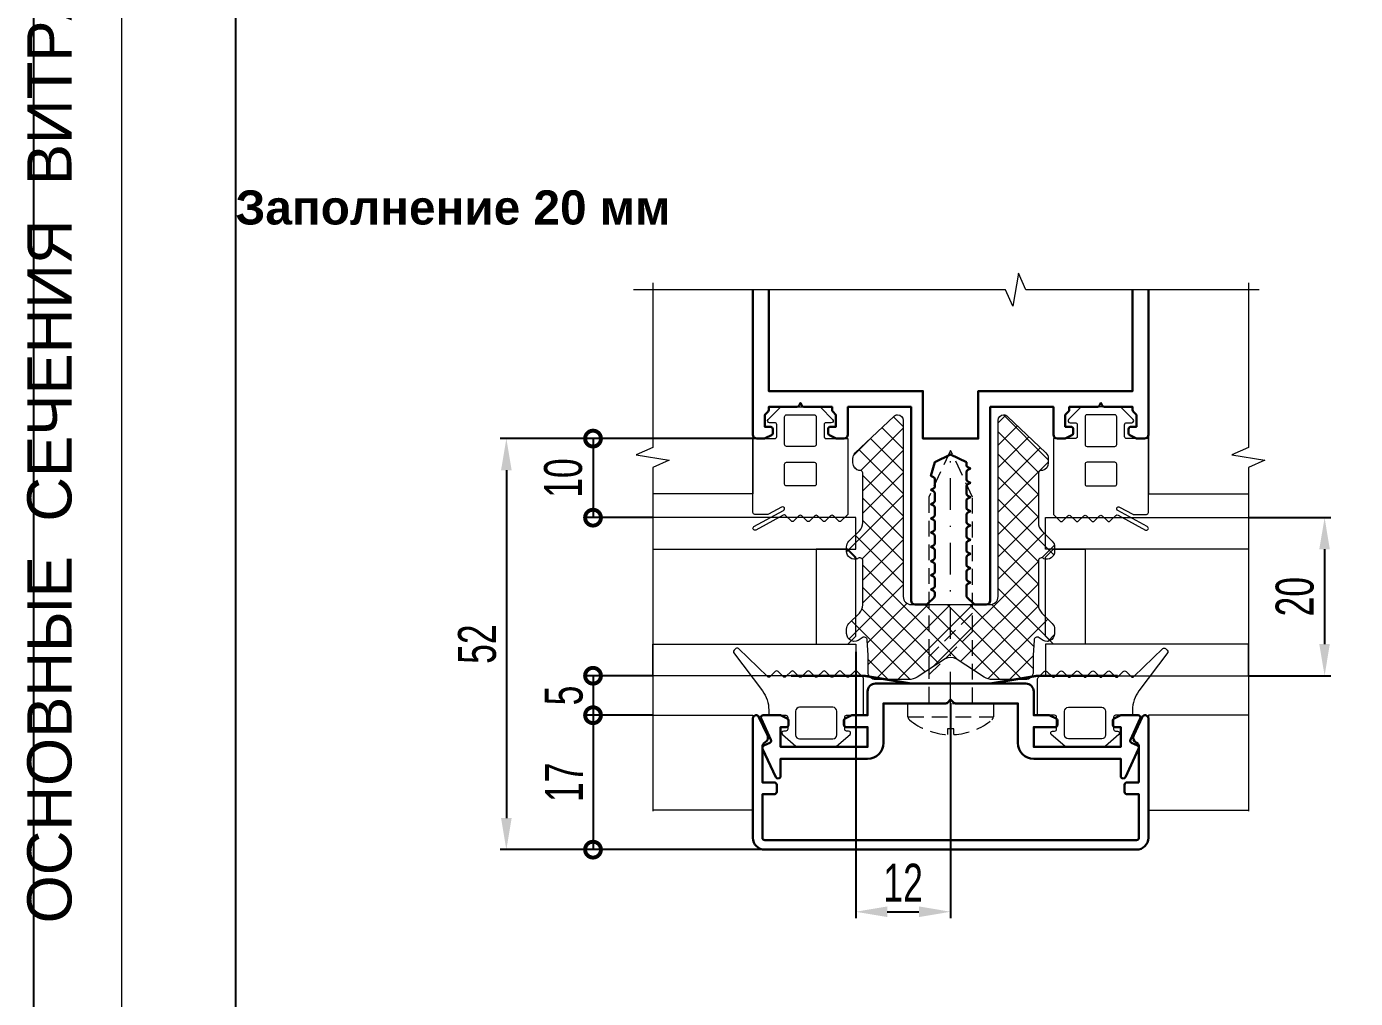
# Model space of a CAD drawing. Extents: x -37 to 8820, y -336 to 478.
# Drawn here: x 3998.5 to 4103.5, y 134.7 to 211.6 of the extents above; entities that cross this region are included whole.
import ezdxf

# ---------------------------------------------------------------- set-up
doc = ezdxf.new("R2010")
doc.units = 0
doc.header["$LTSCALE"] = 5
doc.linetypes.add('DASHDOT', pattern=[1, 0.5, -0.25, 0, -0.25])
doc.linetypes.add('HIDDEN', pattern=[0.375, 0.25, -0.125])
doc.layers.get('0').update_dxf_attribs({"linetype": 'CONTINUOUS', "lineweight": 30})
doc.layers.get('DEFPOINTS').update_dxf_attribs({"linetype": 'CONTINUOUS'})
for name, color, linetype, lineweight in [('1', 6, 'DASHDOT', 13), ('2', 3, 'HIDDEN', 13), ('Dimentions', 5, 'CONTINUOUS', 15), ('Glass', 5, 'CONTINUOUS', 20), ('Герлен', 7, 'CONTINUOUS', 60), ('Зигзаг', 1, 'CONTINUOUS', 15), ('Конструкции', 252, 'CONTINUOUS', 20), ('Текстовый', 7, 'CONTINUOUS', 9), ('Уплотнители', 1, 'CONTINUOUS', 20), ('Штриховка', 1, 'CONTINUOUS', 5)]:
    doc.layers.add(name, color=color, linetype=linetype, lineweight=lineweight)
doc.layers.add('Скрытые', color=14, linetype='CONTINUOUS', plot=False)
doc.styles.add('3', font='RUSS.SHX', dxfattribs={"width": 0.7, "height": 3})
doc.styles.add('Каталожный', font='arial.ttf', dxfattribs={"height": 2.5})
doc.styles.add('Фирм', font='arial.ttf', dxfattribs={"height": 3.5})
doc.dimstyles.new('MX1_6', dxfattribs={"dimtxt": 3, "dimasz": 2.5, "dimexe": 0.5, "dimexo": 0, "dimgap": 0.8, "dimtad": 1, "dimlfac": 1.6, "dimdsep": 46, "dimtxsty": '3', "dimcen": 0, "dimclrd": 256, "dimclre": 256, "dimclrt": 256, "dimaunit": 1, "dimadec": 0, "dimazin": 0, "dimtfac": 1, "dimtmove": 0, "dimatfit": 1, "dimfxl": 1, "dimtvp": 1, "dimtolj": 1, "dimtzin": 0, "dimarcsym": 0})

# ---------------------------------------------------------------- blocks, each defined once
blk = doc.blocks.new('*D407')
at = {"layer": 'DEFPOINTS', "color": 0, "linetype": 'Continuous', "transparency": 16777216}
for p in [(4095.07, 172.73), (4095.07, 160.23), (4101.08, 160.23)]:
    blk.add_point(p, dxfattribs=at)
at = {"layer": 'Dimentions', "linetype": 'Continuous', "lineweight": -2, "transparency": 16777216}
for p, q in [((4095.07, 172.73), (4101.58, 172.73)), ((4101.08, 170.23), (4101.08, 162.73)), ((4095.07, 160.23), (4101.58, 160.23))]:
    blk.add_line(p, q, dxfattribs=at)
at = {"layer": 'Dimentions', "linetype": 'Continuous', "transparency": 16777216}
for points in [[(4100.66, 170.23), (4101.49, 170.23), (4101.08, 172.73)], [(4100.66, 162.73), (4101.49, 162.73), (4101.08, 160.23)]]:
    blk.add_solid(points, dxfattribs=at)
at = {"layer": 'Dimentions', "linetype": 'Continuous', "transparency": 16777216, "insert": (4098.73, 166.48), "char_height": 3, "attachment_point": 5, "rotation": 90, "style": '3'}
blk.add_mtext('\\A1;20', dxfattribs=at)
blk = doc.blocks.new('_DotSmall')
at = {"color": 0, "linetype": 'ByBlock', "const_width": 0.5}
blk.add_lwpolyline([(-0.0625, 0, 1), (0.0625, 0, 1)], format="xyb", close=True, dxfattribs=at)
blk = doc.blocks.new('*D408')
at = {"layer": 'DEFPOINTS', "color": 0, "linetype": 'Continuous', "transparency": 16777216}
for p in [(4047.98, 157.11), (4043.26, 146.48), (4057.66, 146.48)]:
    blk.add_point(p, dxfattribs=at)
at = {"layer": 'Dimentions', "linetype": 'Continuous', "lineweight": -2, "transparency": 16777216}
for p, q in [((4047.98, 157.11), (4042.76, 157.11)), ((4043.26, 157.11), (4043.26, 146.48)), ((4057.66, 146.48), (4042.76, 146.48))]:
    blk.add_line(p, q, dxfattribs=at)
at = {"layer": 'Dimentions', "linetype": 'Continuous', "lineweight": -2, "transparency": 16777216, "xscale": 2.5, "yscale": 2.5, "zscale": 2.5}
for p, rotation in [((4043.26, 157.11), 90), ((4043.26, 146.48), 270)]:
    blk.add_blockref('_DotSmall', p, dxfattribs=dict(at, rotation=rotation))
at = {"layer": 'Dimentions', "linetype": 'Continuous', "transparency": 16777216, "insert": (4040.96, 151.8), "char_height": 3, "attachment_point": 5, "rotation": 90, "style": '3'}
blk.add_mtext('\\A1;17', dxfattribs=at)
blk = doc.blocks.new('*D409')
at = {"layer": 'DEFPOINTS', "color": 0, "linetype": 'Continuous', "transparency": 16777216}
for p in [(4047.98, 160.23), (4043.26, 157.11), (4047.98, 157.11)]:
    blk.add_point(p, dxfattribs=at)
at = {"layer": 'Dimentions', "linetype": 'Continuous', "lineweight": -2, "transparency": 16777216}
for p, q in [((4047.98, 160.23), (4042.76, 160.23)), ((4043.26, 160.23), (4043.26, 157.11)), ((4047.98, 157.11), (4042.76, 157.11))]:
    blk.add_line(p, q, dxfattribs=at)
at = {"layer": 'Dimentions', "linetype": 'Continuous', "lineweight": -2, "transparency": 16777216, "xscale": 2.5, "yscale": 2.5, "zscale": 2.5}
for p, rotation in [((4043.26, 160.23), 90), ((4043.26, 157.11), 270)]:
    blk.add_blockref('_DotSmall', p, dxfattribs=dict(at, rotation=rotation))
at = {"layer": 'Dimentions', "linetype": 'Continuous', "transparency": 16777216, "insert": (4040.96, 158.67), "char_height": 3, "attachment_point": 5, "rotation": 90, "style": '3'}
blk.add_mtext('\\A1;5', dxfattribs=at)
blk = doc.blocks.new('*D410')
at = {"layer": 'DEFPOINTS', "color": 0, "linetype": 'Continuous', "transparency": 16777216}
for p in [(4055.9, 178.98), (4043.26, 172.73), (4047.98, 172.73)]:
    blk.add_point(p, dxfattribs=at)
at = {"layer": 'Dimentions', "linetype": 'Continuous', "lineweight": -2, "transparency": 16777216}
for p, q in [((4055.9, 178.98), (4042.76, 178.98)), ((4043.26, 178.98), (4043.26, 172.73)), ((4047.98, 172.73), (4042.76, 172.73))]:
    blk.add_line(p, q, dxfattribs=at)
at = {"layer": 'Dimentions', "linetype": 'Continuous', "lineweight": -2, "transparency": 16777216, "xscale": 2.5, "yscale": 2.5, "zscale": 2.5}
for p, rotation in [((4043.26, 178.98), 90), ((4043.26, 172.73), 270)]:
    blk.add_blockref('_DotSmall', p, dxfattribs=dict(at, rotation=rotation))
at = {"layer": 'Dimentions', "linetype": 'Continuous', "transparency": 16777216, "insert": (4040.91, 175.86), "char_height": 3, "attachment_point": 5, "rotation": 90, "style": '3'}
blk.add_mtext('\\A1;10', dxfattribs=at)
blk = doc.blocks.new('*D411')
at = {"layer": 'DEFPOINTS', "color": 0, "linetype": 'Continuous', "transparency": 16777216}
for p in [(4055.9, 178.98), (4036.41, 146.48), (4050.21, 146.48)]:
    blk.add_point(p, dxfattribs=at)
at = {"layer": 'Dimentions', "linetype": 'Continuous', "lineweight": -2, "transparency": 16777216}
for p, q in [((4055.9, 178.98), (4035.91, 178.98)), ((4036.41, 176.48), (4036.41, 148.98)), ((4050.21, 146.48), (4035.91, 146.48))]:
    blk.add_line(p, q, dxfattribs=at)
at = {"layer": 'Dimentions', "linetype": 'Continuous', "transparency": 16777216}
for points in [[(4035.99, 176.48), (4036.83, 176.48), (4036.41, 178.98)], [(4035.99, 148.98), (4036.83, 148.98), (4036.41, 146.48)]]:
    blk.add_solid(points, dxfattribs=at)
at = {"layer": 'Dimentions', "linetype": 'Continuous', "transparency": 16777216, "insert": (4034.11, 162.73), "char_height": 3, "attachment_point": 5, "rotation": 90, "style": '3'}
blk.add_mtext('\\A1;52', dxfattribs=at)
blk = doc.blocks.new('*D417')
at = {"layer": 'DEFPOINTS', "color": 0, "linetype": 'Continuous', "transparency": 16777216}
for p in [(4064.02, 162.11), (4071.52, 158.05), (4071.52, 141.57)]:
    blk.add_point(p, dxfattribs=at)
at = {"layer": 'Dimentions', "linetype": 'Continuous', "lineweight": -2, "transparency": 16777216}
for p, q in [((4064.02, 162.11), (4064.02, 141.07)), ((4071.52, 158.05), (4071.52, 141.07)), ((4066.52, 141.57), (4069.02, 141.57))]:
    blk.add_line(p, q, dxfattribs=at)
at = {"layer": 'Dimentions', "linetype": 'Continuous', "transparency": 16777216}
for points in [[(4066.52, 141.99), (4066.52, 141.15), (4064.02, 141.57)], [(4069.02, 141.99), (4069.02, 141.15), (4071.52, 141.57)]]:
    blk.add_solid(points, dxfattribs=at)
at = {"layer": 'Dimentions', "linetype": 'Continuous', "transparency": 16777216, "insert": (4067.77, 143.87), "char_height": 3, "attachment_point": 5, "style": '3'}
blk.add_mtext('\\A1;12', dxfattribs=at)

msp = doc.modelspace()

# ---------------------------------------------------------------- hatches: boundary and pattern name
at = {"layer": 'Штриховка', "lineweight": 5}
h = msp.add_hatch(dxfattribs=at)
h.set_pattern_fill('NET', color=256, scale=10, angle=45, style=0)
h.set_pattern_definition([(45, (-224.299, 2523.926), (-0.88388348, 0.88388348), []), (135, (-224.299, 2523.926), (-0.88388348, -0.88388348), [])])
edge = h.paths.add_edge_path()
edge.add_arc((4075.7179, 180.4213), 0.4375, 45, 90, ccw=False)
edge.add_line((4076.0273, 180.7306), (4079.0598, 177.8543))
edge.add_arc((4078.6179, 177.4124), 0.625, 0, 45, ccw=False)
edge.add_line((4079.2429, 177.4124), (4079.2429, 177.0588))
edge.add_arc((4078.6268, 177.0558), 0.6161, -75.309061, 0.28096, ccw=False)
edge.add_arc((4078.7117, 176.2203), 0.25, 73.39845, 180)
edge.add_line((4078.4617, 176.2203), (4078.4617, 172.3445))
edge.add_arc((4079.3992, 172.3445), 0.9375, 180, 225)
edge.add_line((4078.7362, 171.6816), (4079.5598, 170.858))
edge.add_arc((4079.1179, 170.4161), 0.625, 0, 45, ccw=False)
edge.add_line((4079.7429, 170.4161), (4079.7429, 170.0625))
edge.add_arc((4079.1179, 170.0625), 0.625, -111.540406, 0, ccw=False)
edge.add_arc((4078.7117, 169.3044), 0.25, 45, 180)
edge.add_line((4078.4617, 169.3044), (4078.4617, 165.8482))
edge.add_arc((4079.3992, 165.8482), 0.9375, 180, 225)
edge.add_line((4078.7362, 165.1853), (4079.5598, 164.3617))
edge.add_arc((4079.1179, 163.9198), 0.625, 0, 45, ccw=False)
edge.add_line((4079.7429, 163.9198), (4079.7429, 163.5662))
edge.add_arc((4079.1179, 163.5662), 0.625, -135, 0, ccw=False)
edge.add_line((4078.676, 163.1243), (4078.512, 163.2403))
edge.add_arc((4078.3676, 163.0362), 0.25, 54.716356, 177.011206)
edge.add_line((4078.1179, 163.0493), (4078.0554, 161.8521))
edge.add_line((4078.0554, 161.8521), (4078.0554, 160.5463))
edge.add_arc((4077.4304, 160.5463), 0.625, -90, 0, ccw=False)
edge.add_line((4077.4304, 159.9213), (4077.2742, 159.9213))
edge.add_line((4077.2742, 159.9213), (4074.8506, 159.9213))
edge.add_arc((4074.8506, 161.1713), 1.25, 236.745633, 270, ccw=False)
edge.add_line((4074.1651, 160.126), (4071.9606, 161.5715))
edge.add_arc((4071.5242, 160.7159), 0.9605, 62.973316, 117.026684)
edge.add_line((4071.0877, 161.5715), (4068.8832, 160.126))
edge.add_arc((4068.1977, 161.1713), 1.25, 270, 303.254367, ccw=False)
edge.add_line((4068.1977, 159.9213), (4065.7742, 159.9213))
edge.add_line((4065.7742, 159.9213), (4065.6179, 159.9213))
edge.add_arc((4065.6179, 160.5463), 0.625, 180, 270, ccw=False)
edge.add_line((4064.9929, 160.5463), (4064.9929, 161.8521))
edge.add_line((4064.9929, 161.8521), (4064.9304, 163.0493))
edge.add_arc((4064.6807, 163.0362), 0.25, 2.988794, 125.283644)
edge.add_line((4064.5363, 163.2403), (4064.3723, 163.1243))
edge.add_arc((4063.9304, 163.5662), 0.625, 180, 315, ccw=False)
edge.add_line((4063.3054, 163.5662), (4063.3054, 163.9198))
edge.add_arc((4063.9304, 163.9198), 0.625, 135, 180, ccw=False)
edge.add_line((4063.4885, 164.3617), (4064.3121, 165.1853))
edge.add_arc((4063.6492, 165.8482), 0.9375, 315, 360)
edge.add_line((4064.5867, 165.8482), (4064.5867, 169.3044))
edge.add_arc((4064.3367, 169.3044), 0.25, 0, 135)
edge.add_arc((4063.9304, 170.0625), 0.625, 180, 291.540406, ccw=False)
edge.add_line((4063.3054, 170.0625), (4063.3054, 170.4161))
edge.add_arc((4063.9304, 170.4161), 0.625, 135, 180, ccw=False)
edge.add_line((4063.4885, 170.858), (4064.3121, 171.6816))
edge.add_arc((4063.6492, 172.3445), 0.9375, 315, 360)
edge.add_line((4064.5867, 172.3445), (4064.5867, 176.2203))
edge.add_arc((4064.3367, 176.2203), 0.25, 360, 466.60155)
edge.add_arc((4064.4215, 177.0558), 0.6161, 179.71904, 255.309061, ccw=False)
edge.add_line((4063.8054, 177.0588), (4063.8054, 177.4124))
edge.add_arc((4064.4304, 177.4124), 0.625, 135, 180, ccw=False)
edge.add_line((4063.9885, 177.8543), (4067.021, 180.7306))
edge.add_arc((4067.3304, 180.4213), 0.4375, 90, 135, ccw=False)
edge.add_line((4067.3304, 180.8588), (4067.3367, 180.8588))
edge.add_arc((4067.3367, 180.4213), 0.4375, 0, 90, ccw=False)
edge.add_line((4067.7742, 180.4213), (4067.7742, 166.4838))
edge.add_arc((4068.3992, 166.4838), 0.625, 180, 270)
edge.add_line((4068.3992, 165.8588), (4071.5242, 165.8588))
edge.add_line((4071.5242, 165.8588), (4074.6492, 165.8588))
edge.add_arc((4074.6492, 166.4838), 0.625, 270, 360)
edge.add_line((4075.2742, 166.4838), (4075.2742, 180.4213))
edge.add_arc((4075.7117, 180.4213), 0.4375, 90, 180, ccw=False)

# ---------------------------------------------------------------- linework, layer by layer
msp.add_lwpolyline([(4055.8992, 190.7476), (4055.8992, 179.2963, 0.41421356), (4056.2117, 178.9838), (4056.7924, 178.9838, 0.11643382), (4056.8762, 179.0036), (4057.358, 179.2445, 0.28407904), (4057.4617, 179.4122), (4057.4617, 179.7338, 0.41421356), (4057.2742, 179.9213), (4056.8367, 179.9213), (4056.8367, 180.8588), (4057.0942, 181.1164, 0.19891237), (4057.1492, 181.2489), (4057.1492, 181.4838), (4059.377, 181.4838, 0.28407904), (4059.5447, 181.5874), (4059.6492, 181.7963), (4059.7536, 181.5874, 0.28407904), (4059.9213, 181.4838), (4062.1492, 181.4838), (4062.1492, 181.2489, 0.19891237), (4062.2041, 181.1164), (4062.4617, 180.8588), (4062.4617, 179.9213), (4062.0242, 179.9213, 0.41421356), (4061.8367, 179.7338), (4061.8367, 179.4122, 0.28407904), (4061.9403, 179.2445), (4062.4221, 179.0036, 0.11643382), (4062.5059, 178.9838), (4063.0867, 178.9838, 0.41421356), (4063.3992, 179.2963), (4063.3992, 181.4838), (4068.3992, 181.4838), (4068.3992, 166.1713, 0.41421356), (4068.7117, 165.8588), (4069.5715, 165.8588, 0.19891237), (4069.7041, 165.9137), (4070.2192, 166.4289, 0.19891237), (4070.2742, 166.5614), (4070.2742, 166.7741, 0.28407904), (4070.1705, 166.9419), (4069.9617, 167.0463), (4070.1705, 167.1507, 0.28407904), (4070.2742, 167.3184), (4070.2742, 167.8991, 0.28407904), (4070.1705, 168.0669), (4069.9617, 168.1713), (4070.1705, 168.2757, 0.28407904), (4070.2742, 168.4434), (4070.2742, 169.0241, 0.28407904), (4070.1705, 169.1919), (4069.9617, 169.2963), (4070.1705, 169.4007, 0.28407904), (4070.2742, 169.5684), (4070.2742, 170.1491, 0.28407904), (4070.1705, 170.3169), (4069.9617, 170.4213), (4070.1705, 170.5257, 0.28407904), (4070.2742, 170.6934), (4070.2742, 171.2741, 0.28407904), (4070.1705, 171.4419), (4069.9617, 171.5463), (4070.1705, 171.6507, 0.28407904), (4070.2742, 171.8184), (4070.2742, 172.3991, 0.28407904), (4070.1705, 172.5669), (4069.9617, 172.6713), (4070.1705, 172.7757, 0.28407904), (4070.2742, 172.9434), (4070.2742, 173.5241, 0.28407904), (4070.1705, 173.6919), (4069.9617, 173.7963), (4070.1705, 173.9007, 0.28407904), (4070.2742, 174.0684), (4070.2742, 174.6491, 0.28407904), (4070.1705, 174.8169), (4069.9617, 174.9213), (4070.1705, 175.0257, 0.28407904), (4070.2742, 175.1934), (4070.2742, 175.7741, 0.28407904), (4070.1705, 175.9419), (4069.9617, 176.0463), (4070.2742, 177.1088), (4071.5242, 177.7338), (4072.7742, 177.1088), (4072.7742, 176.8809, 0.28407904), (4072.8778, 176.7132), (4073.0867, 176.6088), (4072.8778, 176.5044, 0.28407904), (4072.7742, 176.3366), (4072.7742, 175.7559, 0.28407904), (4072.8778, 175.5882), (4073.0867, 175.4838), (4072.8778, 175.3794, 0.28407904), (4072.7742, 175.2116), (4072.7742, 174.6309, 0.28407904), (4072.8778, 174.4632), (4073.0867, 174.3588), (4072.8778, 174.2544, 0.28407904), (4072.7742, 174.0866), (4072.7742, 173.5059, 0.28407904), (4072.8778, 173.3382), (4073.0867, 173.2338), (4072.8778, 173.1294, 0.28407904), (4072.7742, 172.9616), (4072.7742, 172.3809, 0.28407904), (4072.8778, 172.2132), (4073.0867, 172.1088), (4072.8778, 172.0044, 0.28407904), (4072.7742, 171.8366), (4072.7742, 171.2559, 0.28407904), (4072.8778, 171.0882), (4073.0867, 170.9838), (4072.8778, 170.8794, 0.28407904), (4072.7742, 170.7116), (4072.7742, 170.1309, 0.28407904), (4072.8778, 169.9632), (4073.0867, 169.8588), (4072.8778, 169.7544, 0.28407904), (4072.7742, 169.5866), (4072.7742, 169.0059, 0.28407904), (4072.8778, 168.8382), (4073.0867, 168.7338), (4072.8778, 168.6294, 0.28407904), (4072.7742, 168.4616), (4072.7742, 167.8809, 0.28407904), (4072.8778, 167.7132), (4073.0867, 167.6088), (4072.8778, 167.5044, 0.28407904), (4072.7742, 167.3366), (4072.7742, 166.5614, 0.19891237), (4072.8291, 166.4289), (4073.3442, 165.9137, 0.19891237), (4073.4768, 165.8588), (4074.3367, 165.8588, 0.41421356), (4074.6492, 166.1713), (4074.6492, 181.4838), (4079.6492, 181.4838), (4079.6492, 179.2963, 0.41421356), (4079.9617, 178.9838), (4080.5424, 178.9838, 0.11643382), (4080.6262, 179.0036), (4081.108, 179.2445, 0.28407904), (4081.2117, 179.4122), (4081.2117, 179.7338, 0.41421356), (4081.0242, 179.9213), (4080.5867, 179.9213), (4080.5867, 180.8588), (4080.8442, 181.1164, 0.19891237), (4080.8992, 181.2489), (4080.8992, 181.4838), (4083.127, 181.4838, 0.28407904), (4083.2947, 181.5874), (4083.3992, 181.7963), (4083.5036, 181.5874, 0.28407904), (4083.6713, 181.4838), (4085.8992, 181.4838), (4085.8992, 181.2489, 0.19891237), (4085.9541, 181.1164), (4086.2117, 180.8588), (4086.2117, 179.9213), (4085.7742, 179.9213, 0.41421356), (4085.5867, 179.7338), (4085.5867, 179.4122, 0.28407904), (4085.6903, 179.2445), (4086.1721, 179.0036, 0.11643382), (4086.2559, 178.9838), (4086.8367, 178.9838, 0.41421356), (4087.1492, 179.2963), (4087.1492, 190.7476)], format="xyb")
msp.add_lwpolyline([(4057.1492, 190.7476), (4057.1492, 182.7338), (4069.3367, 182.7338), (4069.3367, 178.9838), (4073.7117, 178.9838), (4073.7117, 182.7338), (4085.8992, 182.7338), (4085.8992, 190.7476)])
for points in [[(4056.6667, 154.4548, -0.41421356), (4056.7574, 154.704), (4057.2292, 154.924, 0.41421356), (4057.3199, 155.1732), (4056.5417, 156.842, -0.54861879), (4056.7117, 157.1088), (4058.0424, 157.1088, -0.11643382), (4058.1262, 157.089), (4058.608, 156.8481, -0.28407904), (4058.7117, 156.6804), (4058.7117, 156.3588, -0.41421356), (4058.5242, 156.1713), (4058.0867, 156.1713), (4058.0867, 154.6088), (4064.9617, 154.6088), (4064.9617, 156.1713), (4063.2742, 156.1713, -0.41421356), (4063.0867, 156.3588), (4063.0867, 156.6804, -0.28407904), (4063.1903, 156.8481), (4063.6721, 157.089, -0.11643382), (4063.7559, 157.1088), (4064.9617, 157.1088), (4064.9617, 158.9838, -0.41421356), (4065.5867, 159.6088), (4077.4617, 159.6088, -0.41421356), (4078.0867, 158.9838), (4078.0867, 157.1088), (4079.2924, 157.1088, -0.11643382), (4079.3762, 157.089), (4079.858, 156.8481, -0.28407904), (4079.9617, 156.6804), (4079.9617, 156.3588, -0.41421356), (4079.7742, 156.1713), (4078.0867, 156.1713), (4078.0867, 154.6088), (4084.9617, 154.6088), (4084.9617, 156.1713), (4084.5242, 156.1713, -0.41421356), (4084.3367, 156.3588), (4084.3367, 156.6804, -0.28407904), (4084.4403, 156.8481), (4084.9221, 157.089, -0.11643382), (4085.0059, 157.1088), (4086.3367, 157.1088, -0.54861879), (4086.5066, 156.842), (4085.7284, 155.1732, 0.41421356), (4085.8191, 154.924), (4086.2909, 154.704, -0.41421356), (4086.3816, 154.4548), (4085.3381, 152.217, -0.29147342), (4085.1681, 152.1088), (4085.1492, 152.1088, -0.41421356), (4084.9617, 152.2963), (4084.9617, 153.6713), (4078.0867, 153.6713, -0.41421356), (4076.8367, 154.9213), (4076.8367, 158.0463), (4071.9143, 158.0463, -0.19891237), (4071.7817, 158.1012), (4071.5242, 158.3588), (4071.2666, 158.1012, -0.19891237), (4071.134, 158.0463), (4066.2117, 158.0463), (4066.2117, 154.9213, -0.41421356), (4064.9617, 153.6713), (4058.0867, 153.6713), (4058.0867, 152.2963, -0.41421356), (4057.8992, 152.1088), (4057.8802, 152.1088, -0.29147342), (4057.7102, 152.217)], [(4086.3992, 151.7963), (4086.3992, 154.6221, 0.27973928), (4086.1972, 154.9547, -0.40155944), (4086.0026, 155.5278), (4086.6726, 156.9644, -0.80258485), (4087.1492, 156.8588), (4087.1492, 147.4213, -0.41421356), (4086.2117, 146.4838), (4056.8367, 146.4838, -0.41421356), (4055.8992, 147.4213), (4055.8992, 156.8588, -0.80258485), (4056.3757, 156.9644), (4057.0457, 155.5278, -0.40155944), (4056.8511, 154.9547, 0.27973928), (4056.6492, 154.6221), (4056.6492, 151.7963), (4057.5867, 151.7963, -0.41421356), (4057.7742, 151.6088), (4057.7742, 151.0463, -0.41421356), (4057.5867, 150.8588), (4056.6492, 150.8588), (4056.6492, 147.4213, 0.41421356), (4056.8367, 147.2338), (4086.2117, 147.2338, 0.41421356), (4086.3992, 147.4213), (4086.3992, 150.8588), (4085.4617, 150.8588, -0.41421356), (4085.2742, 151.0463), (4085.2742, 151.6088, -0.41421356), (4085.4617, 151.7963)]]:
    msp.add_lwpolyline(points, format="xyb", close=True)
at = {"layer": '1'}
msp.add_line((4071.5242, 158.0463), (4071.5242, 178.0463), dxfattribs=at)
at = {"layer": '2'}
msp.add_line((4068.1492, 156.9902), (4074.8992, 156.9902), dxfattribs=at)
for points in [[(4073.2429, 158.0463), (4073.2429, 174.3604), (4071.5242, 178.0463), (4069.8054, 174.3604), (4069.8054, 158.0463)], [(4069.8054, 160.296), (4073.2429, 163.7335), (4073.2429, 165.1658), (4069.8054, 161.7283)]]:
    msp.add_lwpolyline(points, close=True, dxfattribs=at)
msp.add_lwpolyline([(4071.2785, 155.5834, -0.16184886), (4068.2628, 156.7492, -0.22388754), (4068.1492, 156.9902), (4068.1492, 158.0463), (4074.8992, 158.0463), (4074.8992, 156.9902, -0.22388754), (4074.7855, 156.7492, -0.16184886), (4071.7698, 155.5834), (4071.7698, 156.0211), (4071.2785, 156.0211)], format="xyb", close=True, dxfattribs=at)
at = {"layer": 'Dimentions', "linetype": 'Continuous'}
msp.add_line((4006, 297), (4006, 0), dxfattribs=at)
at = {"layer": 'Glass'}
for points in [[(4047.979, 170.2338), (4064.0242, 170.2338), (4064.0242, 172.7338), (4047.979, 172.7338)], [(4095.0693, 170.2338), (4079.0242, 170.2338), (4079.0242, 172.7338), (4095.0693, 172.7338)], [(4064.0242, 163.3588), (4064.0242, 169.6088), (4063.3992, 170.2338), (4060.8992, 170.2338), (4060.8992, 162.7338), (4063.3992, 162.7338)], [(4079.0242, 163.3588), (4079.0242, 169.6088), (4079.6492, 170.2338), (4082.1492, 170.2338), (4082.1492, 162.7338), (4079.6492, 162.7338)], [(4047.979, 162.7338), (4064.0242, 162.7338), (4064.0242, 160.2338), (4047.979, 160.2338)], [(4095.0693, 162.7338), (4079.0242, 162.7338), (4079.0242, 160.2338), (4095.0693, 160.2338)]]:
    msp.add_lwpolyline(points, close=True, dxfattribs=at)
at = {"layer": 'Герлен', "ltscale": 2, "const_width": 0.1875}
msp.add_lwpolyline([(4058.9139, 160.2338), (4064.6492, 160.2338), (4068.3992, 159.6088), (4074.6492, 159.6088), (4078.3992, 160.2338), (4084.7361, 160.2338)], dxfattribs=at)
at = {"layer": 'Зигзаг'}
for points in [[(4095.909, 190.7476), (4077.4668, 190.7476), (4076.8859, 192.0655), (4076.4503, 189.4528), (4075.8678, 190.7476), (4046.4684, 190.7476)], [(4047.979, 191.2871), (4047.979, 178.2843), (4046.6611, 177.7035), (4049.2738, 177.2678), (4047.979, 176.6853), (4047.979, 149.5298)], [(4095.0693, 191.2871), (4095.0693, 178.2843), (4093.7514, 177.7035), (4096.3641, 177.2678), (4095.0693, 176.6853), (4095.0693, 149.5298)]]:
    msp.add_lwpolyline(points, dxfattribs=at)
at = {"layer": 'Конструкции'}
for points in [[(4055.8992, 190.7476), (4055.8992, 174.6088), (4047.979, 174.6088)], [(4087.1492, 190.7476), (4087.1492, 174.6088), (4095.0693, 174.6088)], [(4047.979, 157.1088), (4055.8992, 157.1088), (4055.8992, 149.6088), (4047.979, 149.6088)], [(4095.0693, 157.1088), (4087.1492, 157.1088), (4087.1492, 149.6088), (4095.0693, 149.6088)]]:
    msp.add_lwpolyline(points, dxfattribs=at)
at = {"layer": 'Скрытые', "linetype": 'Continuous'}
for points in [[(3999.0404, -24.0001), (5027.2664, -31.7039), (5031.5789, 367.3445), (3999.0404, 358.304)], [(4180, 10), (4180, 287), (4015, 287), (4015, 10)]]:
    msp.add_lwpolyline(points, close=True, dxfattribs=at)
at = {"layer": 'Уплотнители'}
for points in [[(4058.1684, 173.5696), (4057.1233, 173.0027, -0.12491271), (4057.0488, 172.9838), (4056.0554, 172.9838, -0.41421356), (4055.8992, 173.14), (4055.8992, 178.9838), (4057.6179, 178.9838, 0.41421356), (4057.7742, 179.14), (4057.7742, 180.0775, 0.41421356), (4057.6179, 180.2338), (4057.2117, 180.2338, -0.66858666), (4057.1013, 180.5006), (4058.0409, 181.4381, -0.19861919), (4058.1513, 181.4838), (4061.147, 181.4838, -0.19861919), (4061.2574, 181.4381), (4062.197, 180.5006, -0.66858666), (4062.0867, 180.2338), (4061.6804, 180.2338, 0.41421356), (4061.5242, 180.0775), (4061.5242, 179.14, 0.41421356), (4061.6804, 178.9838), (4063.3992, 178.9838), (4063.3992, 173.0485, -0.19891237), (4063.3534, 172.938), (4062.8846, 172.4693, -0.41421356), (4062.6637, 172.4693), (4062.2596, 172.8733, 0.41421356), (4062.0387, 172.8733), (4061.6346, 172.4693, -0.41421356), (4061.4137, 172.4693), (4061.0096, 172.8733, 0.41421356), (4060.7887, 172.8733), (4060.3846, 172.4693, -0.41421356), (4060.1637, 172.4693), (4059.7596, 172.8733, 0.41421356), (4059.5387, 172.8733), (4059.1346, 172.4693, -0.41421356), (4058.9137, 172.4693), (4058.4816, 172.9013, 0.33207606), (4058.2966, 172.9282), (4056.1299, 171.7527, -1), (4055.9809, 172.0274), (4058.3174, 173.295, 1)], [(4058.5554, 180.8588), (4060.7429, 180.8588, -0.41421356), (4060.8992, 180.7025), (4060.8992, 178.515, -0.41421356), (4060.7429, 178.3588), (4058.5554, 178.3588, -0.41421356), (4058.3992, 178.515), (4058.3992, 180.7025, -0.41421356)], [(4084.8799, 173.5696), (4085.925, 173.0027, 0.12491271), (4085.9995, 172.9838), (4086.9929, 172.9838, 0.41421356), (4087.1492, 173.14), (4087.1492, 178.9838), (4085.4304, 178.9838, -0.41421356), (4085.2742, 179.14), (4085.2742, 180.0775, -0.41421356), (4085.4304, 180.2338), (4085.8367, 180.2338, 0.66858666), (4085.947, 180.5006), (4085.0074, 181.4381, 0.19861919), (4084.897, 181.4838), (4081.9013, 181.4838, 0.19861919), (4081.7909, 181.4381), (4080.8513, 180.5006, 0.66858666), (4080.9617, 180.2338), (4081.3679, 180.2338, -0.41421356), (4081.5242, 180.0775), (4081.5242, 179.14, -0.41421356), (4081.3679, 178.9838), (4079.6492, 178.9838), (4079.6492, 173.0485, 0.19891237), (4079.6949, 172.938), (4080.1637, 172.4693, 0.41421356), (4080.3846, 172.4693), (4080.7887, 172.8733, -0.41421356), (4081.0096, 172.8733), (4081.4137, 172.4693, 0.41421356), (4081.6346, 172.4693), (4082.0387, 172.8733, -0.41421356), (4082.2596, 172.8733), (4082.6637, 172.4693, 0.41421356), (4082.8846, 172.4693), (4083.2887, 172.8733, -0.41421356), (4083.5096, 172.8733), (4083.9137, 172.4693, 0.41421356), (4084.1346, 172.4693), (4084.5667, 172.9013, -0.33207606), (4084.7517, 172.9282), (4086.9184, 171.7527, 1), (4087.0674, 172.0274), (4084.7309, 173.295, -1)], [(4084.4929, 180.8588), (4082.3054, 180.8588, 0.41421356), (4082.1492, 180.7025), (4082.1492, 178.515, 0.41421356), (4082.3054, 178.3588), (4084.4929, 178.3588, 0.41421356), (4084.6492, 178.515), (4084.6492, 180.7025, 0.41421356)], [(4058.5554, 177.1088), (4060.7429, 177.1088, -0.41421356), (4060.8992, 176.9525), (4060.8992, 175.39, -0.41421356), (4060.7429, 175.2338), (4058.5554, 175.2338, -0.41421356), (4058.3992, 175.39), (4058.3992, 176.9525, -0.41421356)], [(4084.4929, 177.1088), (4082.3054, 177.1088, 0.41421356), (4082.1492, 176.9525), (4082.1492, 175.39, 0.41421356), (4082.3054, 175.2338), (4084.4929, 175.2338, 0.41421356), (4084.6492, 175.39), (4084.6492, 176.9525, 0.41421356)], [(4063.3054, 155.8588, -0.41421356), (4063.1492, 156.015), (4063.1492, 156.9525, -0.41421356), (4063.3054, 157.1088), (4064.6492, 157.1088), (4064.6492, 159.9967, 0.19891237), (4064.6125, 160.0851), (4064.1346, 160.563, 0.41421356), (4063.9137, 160.563), (4063.5096, 160.159, -0.41421356), (4063.2887, 160.159), (4062.8846, 160.563, 0.41421356), (4062.6637, 160.563), (4062.2596, 160.159, -0.41421356), (4062.0387, 160.159), (4061.6346, 160.563, 0.41421356), (4061.4137, 160.563), (4061.0096, 160.159, -0.41421356), (4060.7887, 160.159), (4060.3846, 160.563, 0.41421356), (4060.1637, 160.563), (4059.7596, 160.159, -0.41421356), (4059.5387, 160.159), (4059.1346, 160.563, 0.41421356), (4058.9137, 160.563), (4058.5096, 160.159, -0.41421356), (4058.2887, 160.159), (4057.8846, 160.563, 0.41421356), (4057.6637, 160.563), (4057.2596, 160.159, -0.41421356), (4057.0387, 160.159), (4054.7596, 162.3733, 0.41421356), (4054.5387, 162.3733), (4054.4073, 162.242, 0.29253821), (4054.3712, 162.0775), (4056.652, 159.0243, -0.16178775), (4057.1492, 157.5281), (4057.1492, 157.1088), (4058.4929, 157.1088, -0.41421356), (4058.6492, 156.9525), (4058.6492, 156.015, -0.41421356), (4058.4929, 155.8588), (4058.3367, 155.8588, 0.66858666), (4058.2263, 155.5919), (4059.2909, 154.6544, 0.19861919), (4059.4013, 154.6088), (4062.397, 154.6088, 0.19861919), (4062.5074, 154.6544), (4063.572, 155.5919, 0.66858666), (4063.4617, 155.8588)], [(4079.7429, 155.8588, 0.41421356), (4079.8992, 156.015), (4079.8992, 156.9525, 0.41421356), (4079.7429, 157.1088), (4078.3992, 157.1088), (4078.3992, 159.9967, -0.19891237), (4078.4358, 160.0851), (4078.9137, 160.563, -0.41421356), (4079.1346, 160.563), (4079.5387, 160.159, 0.41421356), (4079.7596, 160.159), (4080.1637, 160.563, -0.41421356), (4080.3846, 160.563), (4080.7887, 160.159, 0.41421356), (4081.0096, 160.159), (4081.4137, 160.563, -0.41421356), (4081.6346, 160.563), (4082.0387, 160.159, 0.41421356), (4082.2596, 160.159), (4082.6637, 160.563, -0.41421356), (4082.8846, 160.563), (4083.2887, 160.159, 0.41421356), (4083.5096, 160.159), (4083.9137, 160.563, -0.41421356), (4084.1346, 160.563), (4084.5387, 160.159, 0.41421356), (4084.7596, 160.159), (4085.1637, 160.563, -0.41421356), (4085.3846, 160.563), (4085.7887, 160.159, 0.41421356), (4086.0096, 160.159), (4088.2887, 162.3733, -0.41421356), (4088.5096, 162.3733), (4088.641, 162.242, -0.29253821), (4088.6771, 162.0775), (4086.3963, 159.0243, 0.16178775), (4085.8992, 157.5281), (4085.8992, 157.1088), (4084.5554, 157.1088, 0.41421356), (4084.3992, 156.9525), (4084.3992, 156.015, 0.41421356), (4084.5554, 155.8588), (4084.7117, 155.8588, -0.66858666), (4084.822, 155.5919), (4083.7574, 154.6544, -0.19861919), (4083.647, 154.6088), (4080.6513, 154.6088, -0.19861919), (4080.5409, 154.6544), (4079.4763, 155.5919, -0.66858666), (4079.5867, 155.8588)], [(4059.5867, 155.2338), (4062.2117, 155.2338, 0.41421356), (4062.5242, 155.5463), (4062.5242, 157.4213, 0.41421356), (4062.2117, 157.7338), (4059.5867, 157.7338, 0.41421356), (4059.2742, 157.4213), (4059.2742, 155.5463, 0.41421356)], [(4083.4617, 155.2338), (4080.8367, 155.2338, -0.41421356), (4080.5242, 155.5463), (4080.5242, 157.4213, -0.41421356), (4080.8367, 157.7338), (4083.4617, 157.7338, -0.41421356), (4083.7742, 157.4213), (4083.7742, 155.5463, -0.41421356)]]:
    msp.add_lwpolyline(points, format="xyb", close=True, dxfattribs=at)
msp.add_lwpolyline([(4075.7179, 180.8588, -0.19891237), (4076.0273, 180.7306), (4079.0598, 177.8543, -0.19891237), (4079.2429, 177.4124), (4079.2429, 177.0588, -0.34232788), (4078.7831, 176.4599, 0.50186314), (4078.4617, 176.2203), (4078.4617, 172.3445, 0.19891237), (4078.7362, 171.6816), (4079.5598, 170.858, -0.19891237), (4079.7429, 170.4161), (4079.7429, 170.0625, -0.52913987), (4078.8884, 169.4812, 0.66817864), (4078.4617, 169.3044), (4078.4617, 165.8482, 0.19891237), (4078.7362, 165.1853), (4079.5598, 164.3617, -0.19891237), (4079.7429, 163.9198), (4079.7429, 163.5662, -0.66817864), (4078.676, 163.1243), (4078.512, 163.2403, 0.59077925), (4078.1179, 163.0493), (4078.0554, 161.8521), (4078.0554, 160.5463, -0.41421356), (4077.4304, 159.9213), (4077.2742, 159.9213), (4074.8506, 159.9213, -0.1461265), (4074.1651, 160.126), (4071.9606, 161.5715, 0.24032506), (4071.0877, 161.5715), (4068.8832, 160.126, -0.1461265), (4068.1977, 159.9213), (4065.7742, 159.9213), (4065.6179, 159.9213, -0.41421356), (4064.9929, 160.5463), (4064.9929, 161.8521), (4064.9304, 163.0493, 0.59077925), (4064.5363, 163.2403), (4064.3723, 163.1243, -0.66817864), (4063.3054, 163.5662), (4063.3054, 163.9198, -0.19891237), (4063.4885, 164.3617), (4064.3121, 165.1853, 0.19891237), (4064.5867, 165.8482), (4064.5867, 169.3044, 0.66817864), (4064.1599, 169.4812, -0.52913987), (4063.3054, 170.0625), (4063.3054, 170.4161, -0.19891237), (4063.4885, 170.858), (4064.3121, 171.6816, 0.19891237), (4064.5867, 172.3445), (4064.5867, 176.2203, 0.50186314), (4064.2652, 176.4599, -0.34232788), (4063.8054, 177.0588), (4063.8054, 177.4124, -0.19891237), (4063.9885, 177.8543), (4067.021, 180.7306, -0.19891237), (4067.3304, 180.8588), (4067.3367, 180.8588, -0.41421356), (4067.7742, 180.4213), (4067.7742, 166.4838, 0.41421356), (4068.3992, 165.8588), (4071.5242, 165.8588), (4074.6492, 165.8588, 0.41421356), (4075.2742, 166.4838), (4075.2742, 180.4213, -0.41421356), (4075.7117, 180.8588)], format="xyb", dxfattribs=at)

# ---------------------------------------------------------------- texts
at = {"layer": 'Текстовый', "style": 'Фирм'}
msp.add_text('ОСНОВНЫЕ  СЕЧЕНИЯ  ВИТРАЖА', height=3.5, rotation=90, dxfattribs=at).set_placement((4002.0431, 140.6503))
at = {"layer": 'Текстовый', "linetype": 'Continuous', "insert": (4015, 198.6079), "char_height": 2.7, "width": 42.664921, "attachment_point": 1, "style": 'Каталожный'}
msp.add_mtext('\\pxql;{\\fArial|b1|i0|c204|p34;Заполнение 20 мм}', dxfattribs=at)

# ---------------------------------------------------------------- dimensions: what is measured, and where the dimension line sits
at = {"layer": 'Dimentions', "linetype": 'Continuous'}
for base, p1, p2, picture, middle in [((4043.257, 172.7338), (4055.8992, 178.9838), (4047.979, 172.7338), '*D410', (4040.9141, 175.8588)), ((4043.257, 157.1088), (4047.979, 160.2338), (4047.979, 157.1088), '*D409', (4040.957, 158.6713)), ((4043.257, 146.4838), (4047.979, 157.1088), (4057.6634, 146.4838), '*D408', (4040.957, 151.7963))]:
    dim = msp.add_linear_dim(base=base, p1=p1, p2=p2, angle=90, dimstyle='MX1_6', override={"dimdec": 0, "dimblk1": 'DotSmall', "dimblk2": 'DotSmall', "dimsah": 1}, dxfattribs=at)
    dim.commit()
    dim.dimension.update_dxf_attribs({"geometry": picture, "text_midpoint": middle})
for base, p1, p2, picture, middle in [((4036.4096, 146.4838), (4055.8992, 178.9838), (4050.2102, 146.4838), '*D411', (4034.1096, 162.7338)), ((4101.0764, 160.2338), (4095.0693, 172.7338), (4095.0693, 160.2338), '*D407', (4098.7336, 166.4838))]:
    dim = msp.add_linear_dim(base=base, p1=p1, p2=p2, angle=90, dimstyle='MX1_6', dxfattribs=at)
    dim.commit()
    dim.dimension.update_dxf_attribs({"geometry": picture, "text_midpoint": middle})
dim = msp.add_linear_dim(base=(4071.5242, 141.5695), p1=(4064.0242, 162.1088), p2=(4071.5242, 158.0463), dimstyle='MX1_6', dxfattribs=at)
dim.commit()
dim.dimension.update_dxf_attribs({"geometry": '*D417', "text_midpoint": (4067.7742, 143.8695)})

doc.saveas('drawing.dxf')
